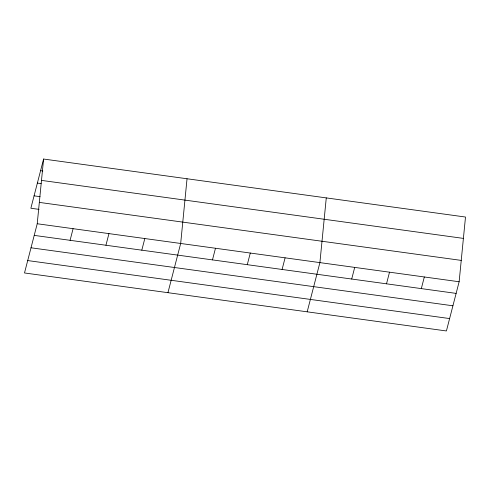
<?xml version="1.0" encoding="UTF-8"?>
<svg xmlns="http://www.w3.org/2000/svg" width="490" height="490" viewBox="0 0 490 490"><rect width="100%" height="100%" fill="white"/><g stroke="black" fill="none" stroke-linecap="round" stroke-linejoin="round"><path stroke-width="0.73" d="M37.228 223.752L43.592 159.036L465.5 217.039L459.136 281.756L446.408 330.964L24.5 272.961L37.228 223.752L459.136 281.756M187.039 178.758L180.675 243.475L167.948 292.683M326.273 197.899L319.903 262.615L307.181 311.824M43.592 159.036L30.864 208.244L39.084 209.371M70.082 240.314L73.09 228.683M105.944 245.245L108.952 233.614M141.806 250.176L144.813 238.544M212.476 259.89L215.484 248.259M247.279 264.68L250.292 253.042M282.087 269.463L285.1 257.832M351.704 279.037L354.711 267.399M386.512 283.82L389.519 272.183M421.32 288.604L424.328 276.973M40.584 170.667L42.826 170.973M41.491 180.387L463.399 238.397M37.375 183.07L41.111 183.579M34.073 195.841L40.051 196.668M39.329 202.395L461.237 260.398M34.22 235.384L456.123 293.394M31.011 247.787L452.919 305.791M27.71 260.564L449.612 318.567"/></g></svg>
